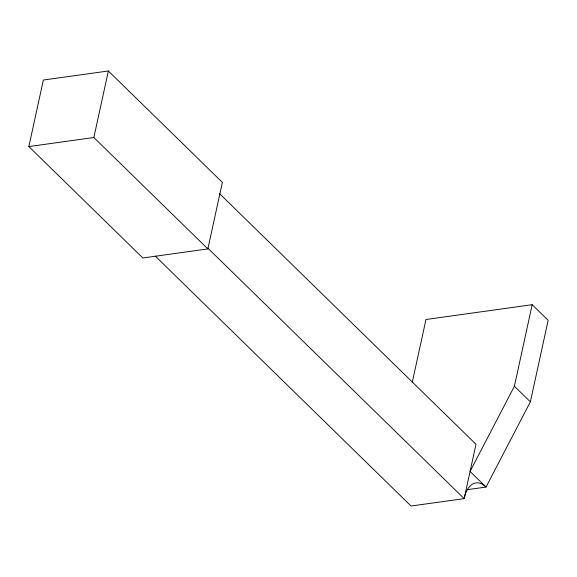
<?xml version="1.0" encoding="UTF-8"?>
<svg xmlns="http://www.w3.org/2000/svg" width="577" height="577" viewBox="0 0 577 577"><rect width="100%" height="100%" fill="white"/><g stroke="black" fill="none" stroke-linecap="round" stroke-linejoin="round"><path stroke-width="0.87" d="M28.85 146.565L43.354 80.03L108.368 70.978L222.376 182.39L207.864 248.918L142.858 257.977L28.85 146.565L93.856 137.506L207.864 248.918M93.856 137.506L108.368 70.978M412.209 382.609L425.97 319.492L532.182 304.699L548.15 320.3L530.371 401.83L486.043 487.053A31.093 16.603 82.1 0 0 464.153 498.622L411.048 506.022L155.292 256.094M467.457 489.642L486.043 487.053L470.075 471.452L514.41 386.222L532.182 304.699M514.41 386.222L530.371 401.83M219.606 193.713L476.003 444.276L464.153 498.622L207.756 248.067"/></g></svg>
